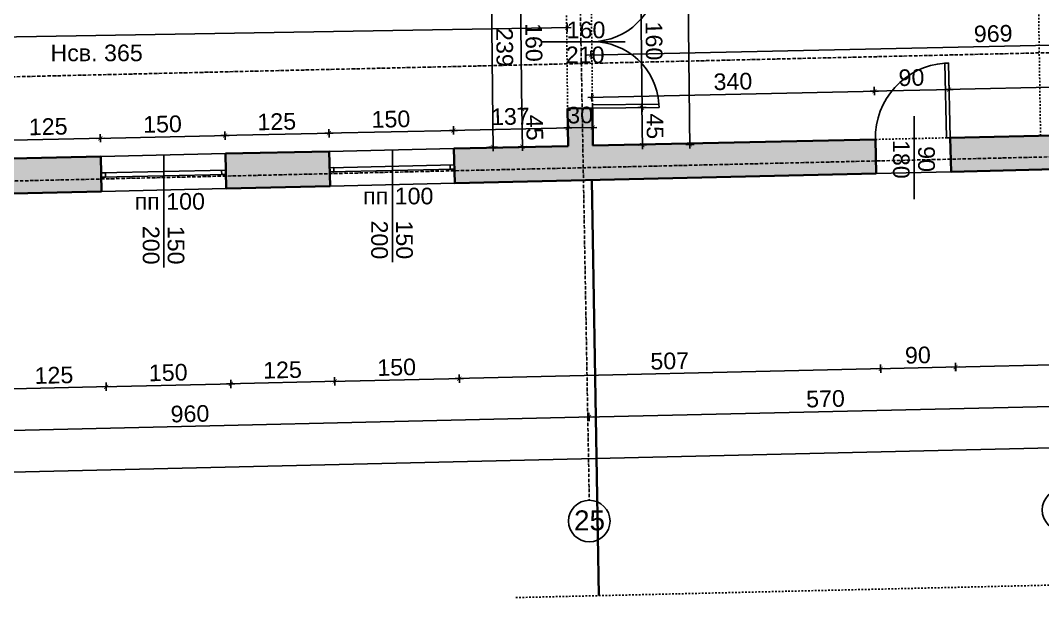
# Model space of a CAD drawing. Header units: inches. Extents: x -72385 to 39588, y -6525 to 66685.
# Drawn here: x -39406 to -38176, y 12389 to 13084 of the extents above; entities that cross this region are included whole.
import ezdxf

# ---------------------------------------------------------------- set-up
doc = ezdxf.new("R2010")
doc.units = ezdxf.units.IN
doc.header["$MEASUREMENT"] = 0
doc.linetypes.add('DashDot', pattern=[0.6, 0.4, -0.1, 0, -0.1])
doc.linetypes.add('Hidden', pattern=[0.4, 0.2, -0.2])
for name, color, linetype, lineweight in [('Врати', 251, 'Continuous', 25), ('Изгледни линии', 253, 'Continuous', 25), ('Линия на разрез', 252, 'DashDot', 25), ('Надписи Hсв', 252, 'Continuous', 25), ('Надписи врати', 252, 'Continuous', 25), ('Надписи коти външни', 252, 'Continuous', 25), ('Надписи коти вътрешни', 252, 'Continuous', 25), ('Надписи Оси', 252, 'Continuous', 25), ('Надписи прозорци', 252, 'Continuous', 25), ('Оси', 252, 'DashDot', 25), ('Прозорци', 251, 'Continuous', 25), ('Пунктир', 253, 'Hidden', 25), ('Разрезни линии', 7, 'Continuous', 35), ('Щрих стени', 254, 'Continuous', 25)]:
    doc.layers.add(name, color=color, linetype=linetype, lineweight=lineweight)
doc.styles.add('Arial Regular', font='arial.ttf')
doc.styles.get("Standard").update_dxf_attribs({"font": 'arial.ttf'})
doc.dimstyles.new('Annotative', dxfattribs={"dimscale": 0, "dimtxt": 20, "dimasz": 5, "dimexe": 5, "dimexo": 5, "dimgap": 5, "dimtad": 1, "dimdec": 0, "dimzin": 0, "dimdsep": 46, "dimtxsty": 'Standard', "dimblk": 'ARCHTICK', "dimcen": 5, "dimdle": 5, "dimadec": 0, "dimazin": 0, "dimtfac": 1, "dimtdec": 0, "dimtofl": 0, "dimtmove": 0, "dimatfit": 3, "dimldrblk": 'ARCHTICK', "dimfxl": 5, "dimfxlon": 1, "dimtolj": 1, "dimtzin": 0, "dimarcsym": 1})

# ---------------------------------------------------------------- blocks, each defined once
blk = doc.blocks.new('_ArchTick')
at = {"color": 0, "linetype": 'ByBlock', "const_width": 0.15}
blk.add_lwpolyline([(-0.5, -0.5), (0.5, 0.5)], dxfattribs=at)
blk = doc.blocks.new('*D3443')
at = {"layer": 'Defpoints', "color": 0, "ltscale": 50, "transparency": 16777216}
for p in [(-38719.3, 13138), (-38659.7, 13138.7), (-38717.4, 12978)]:
    blk.add_point(p, dxfattribs=at)
at = {"layer": 'Надписи коти вътрешни', "color": 0, "lineweight": -2, "ltscale": 50, "transparency": 16777216}
for p, q in [((-38664.7, 13138.7), (-38654.7, 13138.8)), ((-38657.8, 12973.7), (-38659.7, 13143.7)), ((-38662.8, 12978.7), (-38652.8, 12978.8))]:
    blk.add_line(p, q, dxfattribs=at)
at = {"layer": 'Надписи коти вътрешни', "color": 0, "lineweight": -2, "ltscale": 50, "transparency": 16777216, "xscale": 5, "yscale": 5, "zscale": 5}
for p, rotation in [((-38659.7, 13138.7), 90.66157633345075), ((-38657.8, 12978.7), 270.6615763334508)]:
    blk.add_blockref('_ArchTick', p, dxfattribs=dict(at, rotation=rotation))
at = {"layer": 'Надписи коти вътрешни', "color": 0, "ltscale": 50, "transparency": 16777216, "insert": (-38643.5, 13058.9), "char_height": 20, "attachment_point": 5, "rotation": 270.6616}
blk.add_mtext('\\A1;160', dxfattribs=at)
blk = doc.blocks.new('*D3444')
at = {"layer": 'Defpoints', "color": 0, "ltscale": 50, "transparency": 16777216}
for p in [(-38717.4, 12978), (-38657.8, 12978.7), (-38716.9, 12933.1)]:
    blk.add_point(p, dxfattribs=at)
at = {"layer": 'Надписи коти вътрешни', "color": 0, "lineweight": -2, "ltscale": 50, "transparency": 16777216}
for p, q in [((-38662.8, 12978.7), (-38652.8, 12978.8)), ((-38657.2, 12928.7), (-38657.9, 12983.7)), ((-38662.3, 12933.7), (-38652.3, 12933.8))]:
    blk.add_line(p, q, dxfattribs=at)
at = {"layer": 'Надписи коти вътрешни', "color": 0, "lineweight": -2, "ltscale": 50, "transparency": 16777216, "xscale": 5, "yscale": 5, "zscale": 5}
for p, rotation in [((-38657.8, 12978.7), 90.66157633345453), ((-38657.3, 12933.7), 270.6615763334545)]:
    blk.add_blockref('_ArchTick', p, dxfattribs=dict(at, rotation=rotation))
at = {"layer": 'Надписи коти вътрешни', "color": 0, "ltscale": 50, "transparency": 16777216, "insert": (-38642.4, 12956.4), "char_height": 20, "attachment_point": 5, "rotation": 270.6616}
blk.add_mtext('\\A1;45', dxfattribs=at)
blk = doc.blocks.new('*D3445')
at = {"layer": 'Defpoints', "color": 0, "ltscale": 50, "transparency": 16777216}
for p in [(-37750.7, 13063.1), (-37748.4, 12954.3), (-38716.9, 12933.1)]:
    blk.add_point(p, dxfattribs=at)
at = {"layer": 'Надписи коти вътрешни', "color": 0, "lineweight": -2, "ltscale": 50, "transparency": 16777216}
for p, q in [((-38724.3, 13041.8), (-37745.7, 13063.2)), ((-37750.6, 13058.1), (-37750.9, 13068.1)), ((-38719.2, 13036.9), (-38719.4, 13046.9))]:
    blk.add_line(p, q, dxfattribs=at)
at = {"layer": 'Надписи коти вътрешни', "color": 0, "lineweight": -2, "ltscale": 50, "transparency": 16777216, "xscale": 5, "yscale": 5, "zscale": 5}
for p, rotation in [((-37750.7, 13063.1), 1.254769284175501), ((-38719.3, 13041.9), 181.2547692841755)]:
    blk.add_blockref('_ArchTick', p, dxfattribs=dict(at, rotation=rotation))
at = {"layer": 'Надписи коти вътрешни', "color": 0, "ltscale": 50, "transparency": 16777216, "insert": (-38235.3, 13067.7), "char_height": 20, "attachment_point": 5, "rotation": 1.2548}
blk.add_mtext('\\A1;969', dxfattribs=at)
blk = doc.blocks.new('*D3460')
at = {"layer": 'Defpoints', "color": 0, "ltscale": 50, "transparency": 16777216}
for p in [(-38749.3, 13137.7), (-38802.4, 12977.1), (-38747.4, 12977.7)]:
    blk.add_point(p, dxfattribs=at)
at = {"layer": 'Надписи коти вътрешни', "color": 0, "lineweight": -2, "ltscale": 50, "transparency": 16777216}
for p, q in [((-38799.2, 13137.1), (-38809.2, 13137)), ((-38804.3, 13142.1), (-38802.3, 12972.1)), ((-38797.4, 12977.1), (-38807.4, 12977))]:
    blk.add_line(p, q, dxfattribs=at)
at = {"layer": 'Надписи коти вътрешни', "color": 0, "lineweight": -2, "ltscale": 50, "transparency": 16777216, "xscale": 5, "yscale": 5, "zscale": 5}
for p, rotation in [((-38804.2, 13137.1), 90.6615763334482), ((-38802.4, 12977.1), 270.6615763334482)]:
    blk.add_blockref('_ArchTick', p, dxfattribs=dict(at, rotation=rotation))
at = {"layer": 'Надписи коти вътрешни', "color": 0, "ltscale": 50, "transparency": 16777216, "insert": (-38788.1, 13057.2), "char_height": 20, "attachment_point": 5, "rotation": 270.6616}
blk.add_mtext('\\A1;160', dxfattribs=at)
blk = doc.blocks.new('*D3461')
at = {"layer": 'Defpoints', "color": 0, "ltscale": 50, "transparency": 16777216}
for p in [(-38802.4, 12977.1), (-38747.4, 12977.7), (-38746.9, 12932.4)]:
    blk.add_point(p, dxfattribs=at)
at = {"layer": 'Надписи коти вътрешни', "color": 0, "lineweight": -2, "ltscale": 50, "transparency": 16777216}
for p, q in [((-38797.4, 12977.1), (-38807.4, 12977)), ((-38801.8, 12926.8), (-38802.5, 12982.1)), ((-38796.9, 12931.8), (-38806.9, 12931.7))]:
    blk.add_line(p, q, dxfattribs=at)
at = {"layer": 'Надписи коти вътрешни', "color": 0, "lineweight": -2, "ltscale": 50, "transparency": 16777216, "xscale": 5, "yscale": 5, "zscale": 5}
for p, rotation in [((-38802.4, 12977.1), 90.66157633344648), ((-38801.9, 12931.8), 270.6615763334465)]:
    blk.add_blockref('_ArchTick', p, dxfattribs=dict(at, rotation=rotation))
at = {"layer": 'Надписи коти вътрешни', "color": 0, "ltscale": 50, "transparency": 16777216, "insert": (-38787, 12954.6), "char_height": 20, "attachment_point": 5, "rotation": 270.6616}
blk.add_mtext('\\A1;45', dxfattribs=at)
blk = doc.blocks.new('*D3462')
at = {"layer": 'Defpoints', "color": 0, "ltscale": 50, "transparency": 16777216}
for p in [(-38749.6, 13171.7), (-38837, 12931.4), (-38746.9, 12932.4)]:
    blk.add_point(p, dxfattribs=at)
at = {"layer": 'Надписи коти вътрешни', "color": 0, "lineweight": -2, "ltscale": 50, "transparency": 16777216}
for p, q in [((-38839.9, 13175.7), (-38837, 12926.4)), ((-38834.8, 13170.8), (-38844.8, 13170.6)), ((-38832, 12931.4), (-38842, 12931.3))]:
    blk.add_line(p, q, dxfattribs=at)
at = {"layer": 'Надписи коти вътрешни', "color": 0, "lineweight": -2, "ltscale": 50, "transparency": 16777216, "xscale": 5, "yscale": 5, "zscale": 5}
for p, rotation in [((-38839.8, 13170.7), 90.66157633345016), ((-38837, 12931.4), 270.6615763334502)]:
    blk.add_blockref('_ArchTick', p, dxfattribs=dict(at, rotation=rotation))
at = {"layer": 'Надписи коти вътрешни', "color": 0, "ltscale": 50, "transparency": 16777216, "insert": (-38823.2, 13051.2), "char_height": 20, "attachment_point": 5, "rotation": 270.6616}
blk.add_mtext('\\A1;239', dxfattribs=at)
blk = doc.blocks.new('*D3477')
at = {"layer": 'Defpoints', "color": 0, "ltscale": 50, "transparency": 16777216}
for p in [(-39309.6, 12941.9), (-39434.1, 12917.3), (-39309.1, 12920.1)]:
    blk.add_point(p, dxfattribs=at)
at = {"layer": 'Надписи коти вътрешни', "color": 0, "lineweight": -2, "ltscale": 50, "transparency": 16777216}
for p, q in [((-39439.5, 12939.1), (-39304.6, 12942.1)), ((-39434.4, 12934.2), (-39434.6, 12944.2)), ((-39309.5, 12937), (-39309.7, 12946.9))]:
    blk.add_line(p, q, dxfattribs=at)
at = {"layer": 'Надписи коти вътрешни', "color": 0, "lineweight": -2, "ltscale": 50, "transparency": 16777216, "xscale": 5, "yscale": 5, "zscale": 5}
for p, rotation in [((-39434.5, 12939.2), 181.2547692841726), ((-39309.6, 12941.9), 1.254769284172587)]:
    blk.add_blockref('_ArchTick', p, dxfattribs=dict(at, rotation=rotation))
at = {"layer": 'Надписи коти вътрешни', "color": 0, "ltscale": 50, "transparency": 16777216, "insert": (-39372.4, 12955.8), "char_height": 20, "attachment_point": 5, "rotation": 1.2548}
blk.add_mtext('\\A1;125', dxfattribs=at)
blk = doc.blocks.new('*D3478')
at = {"layer": 'Defpoints', "color": 0, "ltscale": 50, "transparency": 16777216}
for p in [(-39159.6, 12945.2), (-39309.1, 12920.1), (-39159.1, 12923.4)]:
    blk.add_point(p, dxfattribs=at)
at = {"layer": 'Надписи коти вътрешни', "color": 0, "lineweight": -2, "ltscale": 50, "transparency": 16777216}
for p, q in [((-39314.6, 12941.8), (-39154.6, 12945.3)), ((-39309.5, 12937), (-39309.7, 12946.9)), ((-39159.5, 12940.2), (-39159.7, 12950.2))]:
    blk.add_line(p, q, dxfattribs=at)
at = {"layer": 'Надписи коти вътрешни', "color": 0, "lineweight": -2, "ltscale": 50, "transparency": 16777216, "xscale": 5, "yscale": 5, "zscale": 5}
for p, rotation in [((-39309.6, 12941.9), 181.2547692841766), ((-39159.6, 12945.2), 1.25476928417657)]:
    blk.add_blockref('_ArchTick', p, dxfattribs=dict(at, rotation=rotation))
at = {"layer": 'Надписи коти вътрешни', "color": 0, "ltscale": 50, "transparency": 16777216, "insert": (-39234.9, 12958.8), "char_height": 20, "attachment_point": 5, "rotation": 1.2548}
blk.add_mtext('\\A1;150', dxfattribs=at)
blk = doc.blocks.new('*D3455')
at = {"layer": 'Defpoints', "color": 0, "ltscale": 50, "transparency": 16777216}
for p in [(-39034.6, 12948), (-39159.1, 12923.4), (-39034.2, 12926.1)]:
    blk.add_point(p, dxfattribs=at)
at = {"layer": 'Надписи коти вътрешни', "color": 0, "lineweight": -2, "ltscale": 50, "transparency": 16777216}
for p, q in [((-39034.5, 12943), (-39034.7, 12953)), ((-39164.6, 12945.1), (-39029.6, 12948.1)), ((-39159.5, 12940.2), (-39159.7, 12950.2))]:
    blk.add_line(p, q, dxfattribs=at)
at = {"layer": 'Надписи коти вътрешни', "color": 0, "lineweight": -2, "ltscale": 50, "transparency": 16777216, "xscale": 5, "yscale": 5, "zscale": 5}
for p, rotation in [((-39159.6, 12945.2), 181.2547692841759), ((-39034.6, 12948), 1.254769284175921)]:
    blk.add_blockref('_ArchTick', p, dxfattribs=dict(at, rotation=rotation))
at = {"layer": 'Надписи коти вътрешни', "color": 0, "ltscale": 50, "transparency": 16777216, "insert": (-39097.4, 12961.8), "char_height": 20, "attachment_point": 5, "rotation": 1.2548}
blk.add_mtext('\\A1;125', dxfattribs=at)
blk = doc.blocks.new('*D3456')
at = {"layer": 'Defpoints', "color": 0, "ltscale": 50, "transparency": 16777216}
for p in [(-38884.7, 12951.3), (-38884.2, 12929.4), (-39034.2, 12926.1)]:
    blk.add_point(p, dxfattribs=at)
at = {"layer": 'Надписи коти вътрешни', "color": 0, "lineweight": -2, "ltscale": 50, "transparency": 16777216}
for p, q in [((-39039.6, 12947.9), (-38879.7, 12951.4)), ((-39034.5, 12943), (-39034.7, 12953)), ((-38884.6, 12946.3), (-38884.8, 12956.3))]:
    blk.add_line(p, q, dxfattribs=at)
at = {"layer": 'Надписи коти вътрешни', "color": 0, "lineweight": -2, "ltscale": 50, "transparency": 16777216, "xscale": 5, "yscale": 5, "zscale": 5}
for p, rotation in [((-38884.7, 12951.3), 1.254769282156981), ((-39034.6, 12948), 181.254769282157)]:
    blk.add_blockref('_ArchTick', p, dxfattribs=dict(at, rotation=rotation))
at = {"layer": 'Надписи коти вътрешни', "color": 0, "ltscale": 50, "transparency": 16777216, "insert": (-38960, 12964.8), "char_height": 20, "attachment_point": 5, "rotation": 1.2548}
blk.add_mtext('\\A1;150', dxfattribs=at)
blk = doc.blocks.new('*D3457')
at = {"layer": 'Defpoints', "color": 0, "ltscale": 50, "transparency": 16777216}
for p in [(-38747.4, 12954.3), (-38884.2, 12929.4), (-38746.9, 12932.4)]:
    blk.add_point(p, dxfattribs=at)
at = {"layer": 'Надписи коти вътрешни', "color": 0, "lineweight": -2, "ltscale": 50, "transparency": 16777216}
for p, q in [((-38889.7, 12951.1), (-38742.4, 12954.4)), ((-38884.6, 12946.3), (-38884.8, 12956.3)), ((-38747.3, 12949.3), (-38747.5, 12959.3))]:
    blk.add_line(p, q, dxfattribs=at)
at = {"layer": 'Надписи коти вътрешни', "color": 0, "lineweight": -2, "ltscale": 50, "transparency": 16777216, "xscale": 5, "yscale": 5, "zscale": 5}
for p, rotation in [((-38884.7, 12951.3), 181.2547692841747), ((-38747.4, 12954.3), 1.254769284174712)]:
    blk.add_blockref('_ArchTick', p, dxfattribs=dict(at, rotation=rotation))
at = {"layer": 'Надписи коти вътрешни', "color": 0, "ltscale": 50, "transparency": 16777216, "insert": (-38816.3, 12968), "char_height": 20, "attachment_point": 5, "rotation": 1.2548}
blk.add_mtext('\\A1;137', dxfattribs=at)
blk = doc.blocks.new('*D3458')
at = {"layer": 'Defpoints', "color": 0, "ltscale": 50, "transparency": 16777216}
for p in [(-38749.6, 13171.7), (-41053.5, 13133.6), (-38748, 13074.9)]:
    blk.add_point(p, dxfattribs=at)
at = {"layer": 'Надписи коти вътрешни', "color": 0, "lineweight": -2, "ltscale": 50, "transparency": 16777216}
for p, q in [((-41056.9, 13036.7), (-38743, 13075)), ((-38748.1, 13079.9), (-38748, 13069.9)), ((-41052, 13041.8), (-41051.8, 13031.8))]:
    blk.add_line(p, q, dxfattribs=at)
at = {"layer": 'Надписи коти вътрешни', "color": 0, "lineweight": -2, "ltscale": 50, "transparency": 16777216, "xscale": 5, "yscale": 5, "zscale": 5}
for p, rotation in [((-38748, 13074.9), 0.9485552265700729), ((-41051.9, 13036.8), 180.9485552265701)]:
    blk.add_blockref('_ArchTick', p, dxfattribs=dict(at, rotation=rotation))
at = {"layer": 'Надписи коти вътрешни', "color": 0, "ltscale": 50, "transparency": 16777216, "insert": (-39900.2, 13071.1), "char_height": 20, "attachment_point": 5, "rotation": 0.9486}
blk.add_mtext('\\A1;2304', dxfattribs=at)
blk = doc.blocks.new('*D3512')
at = {"layer": 'Defpoints', "color": 0, "ltscale": 50, "transparency": 16777216}
for p in [(-38722.3, 13397.7), (-38716.9, 12933.1), (-38600.2, 12934.4)]:
    blk.add_point(p, dxfattribs=at)
at = {"layer": 'Надписи коти вътрешни', "color": 0, "lineweight": -2, "ltscale": 50, "transparency": 16777216}
for p, q in [((-38610.6, 13399), (-38600.6, 13399.1)), ((-38605.6, 13404.1), (-38600.2, 12929.4)), ((-38605.2, 12934.3), (-38595.2, 12934.5))]:
    blk.add_line(p, q, dxfattribs=at)
at = {"layer": 'Надписи коти вътрешни', "color": 0, "lineweight": -2, "ltscale": 50, "transparency": 16777216, "xscale": 5, "yscale": 5, "zscale": 5}
for p, rotation in [((-38605.6, 13399.1), 90.66157633344557), ((-38600.2, 12934.4), 270.6615763334456)]:
    blk.add_blockref('_ArchTick', p, dxfattribs=dict(at, rotation=rotation))
at = {"layer": 'Надписи коти вътрешни', "color": 0, "ltscale": 50, "transparency": 16777216, "insert": (-38587.7, 13166.9), "char_height": 20, "attachment_point": 5, "rotation": 270.6616}
blk.add_mtext('\\A1;465', dxfattribs=at)
blk = doc.blocks.new('*D3526')
at = {"layer": 'Defpoints', "color": 0, "ltscale": 50, "transparency": 16777216}
for p in [(-38378.2, 12998.6), (-38377, 12940.5), (-38716.9, 12933.1)]:
    blk.add_point(p, dxfattribs=at)
at = {"layer": 'Надписи коти вътрешни', "color": 0, "lineweight": -2, "ltscale": 50, "transparency": 16777216}
for p, q in [((-38378.1, 12993.6), (-38378.4, 13003.6)), ((-38723.2, 12991), (-38373.2, 12998.7)), ((-38718.1, 12986.2), (-38718.3, 12996.2))]:
    blk.add_line(p, q, dxfattribs=at)
at = {"layer": 'Надписи коти вътрешни', "color": 0, "lineweight": -2, "ltscale": 50, "transparency": 16777216, "xscale": 5, "yscale": 5, "zscale": 5}
for p, rotation in [((-38378.2, 12998.6), 1.254769284175653), ((-38718.2, 12991.2), 181.2547692841757)]:
    blk.add_blockref('_ArchTick', p, dxfattribs=dict(at, rotation=rotation))
at = {"layer": 'Надписи коти вътрешни', "color": 0, "ltscale": 50, "transparency": 16777216, "insert": (-38548.5, 13010.1), "char_height": 20, "attachment_point": 5, "rotation": 1.2548}
blk.add_mtext('\\A1;340', dxfattribs=at)
blk = doc.blocks.new('*D3527')
at = {"layer": 'Defpoints', "color": 0, "ltscale": 50, "transparency": 16777216}
for p in [(-38288.3, 13000.6), (-38377, 12940.5), (-38287, 12942.5)]:
    blk.add_point(p, dxfattribs=at)
at = {"layer": 'Надписи коти вътрешни', "color": 0, "lineweight": -2, "ltscale": 50, "transparency": 16777216}
for p, q in [((-38383.2, 12998.5), (-38283.3, 13000.7)), ((-38378.1, 12993.6), (-38378.4, 13003.6)), ((-38288.2, 12995.6), (-38288.4, 13005.6))]:
    blk.add_line(p, q, dxfattribs=at)
at = {"layer": 'Надписи коти вътрешни', "color": 0, "lineweight": -2, "ltscale": 50, "transparency": 16777216, "xscale": 5, "yscale": 5, "zscale": 5}
for p, rotation in [((-38378.2, 12998.6), 181.2547692841028), ((-38288.3, 13000.6), 1.254769284102844)]:
    blk.add_blockref('_ArchTick', p, dxfattribs=dict(at, rotation=rotation))
at = {"layer": 'Надписи коти вътрешни', "color": 0, "ltscale": 50, "transparency": 16777216, "insert": (-38333.6, 13014.8), "char_height": 20, "attachment_point": 5, "rotation": 1.2548}
blk.add_mtext('\\A1;90', dxfattribs=at)
blk = doc.blocks.new('*D3528')
at = {"layer": 'Defpoints', "color": 0, "ltscale": 50, "transparency": 16777216}
for p in [(-37749.6, 13012.4), (-37748.4, 12954.3), (-38287, 12942.5)]:
    blk.add_point(p, dxfattribs=at)
at = {"layer": 'Надписи коти вътрешни', "color": 0, "lineweight": -2, "ltscale": 50, "transparency": 16777216}
for p, q in [((-37749.5, 13007.4), (-37749.7, 13017.4)), ((-38293.3, 13000.5), (-37744.6, 13012.5)), ((-38288.2, 12995.6), (-38288.4, 13005.6))]:
    blk.add_line(p, q, dxfattribs=at)
at = {"layer": 'Надписи коти вътрешни', "color": 0, "lineweight": -2, "ltscale": 50, "transparency": 16777216, "xscale": 5, "yscale": 5, "zscale": 5}
for p, rotation in [((-37749.6, 13012.4), 1.254769284175552), ((-38288.3, 13000.6), 181.2547692841756)]:
    blk.add_blockref('_ArchTick', p, dxfattribs=dict(at, rotation=rotation))
at = {"layer": 'Надписи коти вътрешни', "color": 0, "ltscale": 50, "transparency": 16777216, "insert": (-38019.3, 13021.7), "char_height": 20, "attachment_point": 5, "rotation": 1.2548}
blk.add_mtext('\\A1;539', dxfattribs=at)
blk = doc.blocks.new('*D6636')
at = {"layer": 'Defpoints', "color": 0, "ltscale": 10, "transparency": 16777216}
for p in [(-39308.1, 12877.9), (-39433.1, 12875), (-39302.6, 12642.9)]:
    blk.add_point(p, dxfattribs=at)
at = {"layer": 'Надписи коти външни', "color": 0, "lineweight": -2, "ltscale": 10, "transparency": 16777216}
for p, q in [((-39427.7, 12645), (-39427.5, 12635)), ((-39302.7, 12647.9), (-39302.5, 12637.9)), ((-39432.6, 12639.9), (-39297.6, 12643.1))]:
    blk.add_line(p, q, dxfattribs=at)
at = {"layer": 'Надписи коти външни', "color": 0, "lineweight": -2, "ltscale": 10, "transparency": 16777216, "xscale": 5, "yscale": 5, "zscale": 5}
for p, rotation in [((-39302.6, 12642.9), 1.333726403832032), ((-39427.6, 12640), 181.333726403832)]:
    blk.add_blockref('_ArchTick', p, dxfattribs=dict(at, rotation=rotation))
at = {"layer": 'Надписи коти външни', "color": 0, "ltscale": 10, "transparency": 16777216, "insert": (-39365.5, 12656.7), "char_height": 20, "attachment_point": 5, "rotation": 1.3337}
blk.add_mtext('\\A1;125', dxfattribs=at)
blk = doc.blocks.new('*D6637')
at = {"layer": 'Defpoints', "color": 0, "ltscale": 10, "transparency": 16777216}
for p in [(-39308.1, 12877.9), (-39158.1, 12881.4), (-39152.7, 12646.4)]:
    blk.add_point(p, dxfattribs=at)
at = {"layer": 'Надписи коти външни', "color": 0, "lineweight": -2, "ltscale": 10, "transparency": 16777216}
for p, q in [((-39307.6, 12642.8), (-39147.7, 12646.6)), ((-39302.7, 12647.9), (-39302.5, 12637.9)), ((-39152.8, 12651.4), (-39152.6, 12641.4))]:
    blk.add_line(p, q, dxfattribs=at)
at = {"layer": 'Надписи коти външни', "color": 0, "lineweight": -2, "ltscale": 10, "transparency": 16777216, "xscale": 5, "yscale": 5, "zscale": 5}
for p, rotation in [((-39302.6, 12642.9), 181.3337264038303), ((-39152.7, 12646.4), 1.333726403830314)]:
    blk.add_blockref('_ArchTick', p, dxfattribs=dict(at, rotation=rotation))
at = {"layer": 'Надписи коти външни', "color": 0, "ltscale": 10, "transparency": 16777216, "insert": (-39228, 12659.9), "char_height": 20, "attachment_point": 5, "rotation": 1.3337}
blk.add_mtext('\\A1;150', dxfattribs=at)
blk = doc.blocks.new('*D6638')
at = {"layer": 'Defpoints', "color": 0, "ltscale": 10, "transparency": 16777216}
for p in [(-39158.1, 12881.4), (-39033.2, 12884.3), (-39027.7, 12649.3)]:
    blk.add_point(p, dxfattribs=at)
at = {"layer": 'Надписи коти външни', "color": 0, "lineweight": -2, "ltscale": 10, "transparency": 16777216}
for p, q in [((-39157.7, 12646.3), (-39022.7, 12649.5)), ((-39152.8, 12651.4), (-39152.6, 12641.4)), ((-39027.8, 12654.3), (-39027.6, 12644.3))]:
    blk.add_line(p, q, dxfattribs=at)
at = {"layer": 'Надписи коти външни', "color": 0, "lineweight": -2, "ltscale": 10, "transparency": 16777216, "xscale": 5, "yscale": 5, "zscale": 5}
for p, rotation in [((-39152.7, 12646.4), 181.333726403832), ((-39027.7, 12649.3), 1.333726403832032)]:
    blk.add_blockref('_ArchTick', p, dxfattribs=dict(at, rotation=rotation))
at = {"layer": 'Надписи коти външни', "color": 0, "ltscale": 10, "transparency": 16777216, "insert": (-39090.5, 12663.1), "char_height": 20, "attachment_point": 5, "rotation": 1.3337}
blk.add_mtext('\\A1;125', dxfattribs=at)
blk = doc.blocks.new('*D6639')
at = {"layer": 'Defpoints', "color": 0, "ltscale": 10, "transparency": 16777216}
for p in [(-39033.2, 12884.3), (-38883.2, 12887.8), (-38877.7, 12652.8)]:
    blk.add_point(p, dxfattribs=at)
at = {"layer": 'Надписи коти външни', "color": 0, "lineweight": -2, "ltscale": 10, "transparency": 16777216}
for p, q in [((-38877.9, 12657.8), (-38877.6, 12647.8)), ((-39032.7, 12649.2), (-38872.7, 12653)), ((-39027.8, 12654.3), (-39027.6, 12644.3))]:
    blk.add_line(p, q, dxfattribs=at)
at = {"layer": 'Надписи коти външни', "color": 0, "lineweight": -2, "ltscale": 10, "transparency": 16777216, "xscale": 5, "yscale": 5, "zscale": 5}
for p, rotation in [((-39027.7, 12649.3), 181.3337264038303), ((-38877.7, 12652.8), 1.333726403830314)]:
    blk.add_blockref('_ArchTick', p, dxfattribs=dict(at, rotation=rotation))
at = {"layer": 'Надписи коти външни', "color": 0, "ltscale": 10, "transparency": 16777216, "insert": (-38953.1, 12666.3), "char_height": 20, "attachment_point": 5, "rotation": 1.3337}
blk.add_mtext('\\A1;150', dxfattribs=at)
blk = doc.blocks.new('*D6641')
at = {"layer": 'Defpoints', "color": 0, "ltscale": 10, "transparency": 16777216}
for p in [(-37702.8, 12915.3), (-41682.5, 12822.6), (-37695, 12580.4)]:
    blk.add_point(p, dxfattribs=at)
at = {"layer": 'Надписи коти външни', "color": 0, "lineweight": -2, "ltscale": 10, "transparency": 16777216}
for p, q in [((-37695.1, 12585.4), (-37694.8, 12575.4)), ((-41679.7, 12487.6), (-37690, 12580.5)), ((-41674.9, 12492.7), (-41674.6, 12482.7))]:
    blk.add_line(p, q, dxfattribs=at)
at = {"layer": 'Надписи коти външни', "color": 0, "lineweight": -2, "ltscale": 10, "transparency": 16777216, "xscale": 5, "yscale": 5, "zscale": 5}
for p, rotation in [((-37695, 12580.4), 1.33402239480371), ((-41674.7, 12487.7), 181.3340223948037)]:
    blk.add_blockref('_ArchTick', p, dxfattribs=dict(at, rotation=rotation))
at = {"layer": 'Надписи коти външни', "color": 0, "ltscale": 10, "transparency": 16777216, "insert": (-39685.2, 12549.2), "char_height": 20, "attachment_point": 5, "rotation": 1.334}
blk.add_mtext('\\A1;3980', dxfattribs=at)
blk = doc.blocks.new('*D6649')
at = {"layer": 'Defpoints', "color": 0, "ltscale": 10, "transparency": 16777216}
for p in [(-38728.6, 12906.4), (-39688.3, 12883.9), (-38721.6, 12606.5)]:
    blk.add_point(p, dxfattribs=at)
at = {"layer": 'Надписи коти външни', "color": 0, "lineweight": -2, "ltscale": 10, "transparency": 16777216}
for p, q in [((-38721.7, 12611.5), (-38721.4, 12601.5)), ((-39686.3, 12583.9), (-38716.6, 12606.6)), ((-39681.4, 12589), (-39681.2, 12579))]:
    blk.add_line(p, q, dxfattribs=at)
at = {"layer": 'Надписи коти външни', "color": 0, "lineweight": -2, "ltscale": 10, "transparency": 16777216, "xscale": 5, "yscale": 5, "zscale": 5}
for p, rotation in [((-38721.6, 12606.5), 1.340673327828443), ((-39681.3, 12584), 181.3406733278284)]:
    blk.add_blockref('_ArchTick', p, dxfattribs=dict(at, rotation=rotation))
at = {"layer": 'Надписи коти външни', "color": 0, "ltscale": 10, "transparency": 16777216, "insert": (-39201.8, 12610.4), "char_height": 20, "attachment_point": 5, "rotation": 1.3407}
blk.add_mtext('\\A1;960', dxfattribs=at)
blk = doc.blocks.new('*D6650')
at = {"layer": 'Defpoints', "color": 0, "ltscale": 10, "transparency": 16777216}
for p in [(-38158.7, 12919.5), (-38728.6, 12906.4), (-38151.8, 12619.7)]:
    blk.add_point(p, dxfattribs=at)
at = {"layer": 'Надписи коти външни', "color": 0, "lineweight": -2, "ltscale": 10, "transparency": 16777216}
for p, q in [((-38726.6, 12606.5), (-38146.8, 12619.8)), ((-38151.9, 12624.7), (-38151.7, 12614.7)), ((-38721.8, 12611.6), (-38721.5, 12601.6))]:
    blk.add_line(p, q, dxfattribs=at)
at = {"layer": 'Надписи коти външни', "color": 0, "lineweight": -2, "ltscale": 10, "transparency": 16777216, "xscale": 5, "yscale": 5, "zscale": 5}
for p, rotation in [((-38151.8, 12619.7), 1.322026302149721), ((-38721.7, 12606.6), 181.3220263021497)]:
    blk.add_blockref('_ArchTick', p, dxfattribs=dict(at, rotation=rotation))
at = {"layer": 'Надписи коти външни', "color": 0, "ltscale": 10, "transparency": 16777216, "insert": (-38437.1, 12628.4), "char_height": 20, "attachment_point": 5, "rotation": 1.322}
blk.add_mtext('\\A1;570', dxfattribs=at)
blk = doc.blocks.new('*D6672')
at = {"layer": 'Defpoints', "color": 0, "ltscale": 10, "transparency": 16777216}
for p in [(-38376, 12899.6), (-38286, 12901.7), (-38370.5, 12664.6)]:
    blk.add_point(p, dxfattribs=at)
at = {"layer": 'Надписи коти външни', "color": 0, "lineweight": -2, "ltscale": 10, "transparency": 16777216}
for p, q in [((-38370.7, 12669.6), (-38370.4, 12659.6)), ((-38280.7, 12671.7), (-38280.5, 12661.7)), ((-38275.6, 12666.9), (-38375.5, 12664.5))]:
    blk.add_line(p, q, dxfattribs=at)
at = {"layer": 'Надписи коти външни', "color": 0, "lineweight": -2, "ltscale": 10, "transparency": 16777216, "xscale": 5, "yscale": 5, "zscale": 5}
for p, rotation in [((-38280.6, 12666.7), 1.33372640381368), ((-38370.5, 12664.6), 181.3337264038136)]:
    blk.add_blockref('_ArchTick', p, dxfattribs=dict(at, rotation=rotation))
at = {"layer": 'Надписи коти външни', "color": 0, "ltscale": 10, "transparency": 16777216, "insert": (-38325.9, 12680.9), "char_height": 20, "attachment_point": 5, "rotation": 1.3337}
blk.add_mtext('\\A1;90', dxfattribs=at)
blk = doc.blocks.new('*D6673')
at = {"layer": 'Defpoints', "color": 0, "ltscale": 10, "transparency": 16777216}
for p in [(-38376, 12899.6), (-38883.2, 12887.8), (-38370.5, 12664.6)]:
    blk.add_point(p, dxfattribs=at)
at = {"layer": 'Надписи коти външни', "color": 0, "lineweight": -2, "ltscale": 10, "transparency": 16777216}
for p, q in [((-38370.7, 12669.6), (-38370.4, 12659.6)), ((-38882.7, 12652.7), (-38365.5, 12664.8)), ((-38877.9, 12657.8), (-38877.6, 12647.8))]:
    blk.add_line(p, q, dxfattribs=at)
at = {"layer": 'Надписи коти външни', "color": 0, "lineweight": -2, "ltscale": 10, "transparency": 16777216, "xscale": 5, "yscale": 5, "zscale": 5}
for p, rotation in [((-38370.5, 12664.6), 1.333726403832376), ((-38877.7, 12652.8), 181.3337264038324)]:
    blk.add_blockref('_ArchTick', p, dxfattribs=dict(at, rotation=rotation))
at = {"layer": 'Надписи коти външни', "color": 0, "ltscale": 10, "transparency": 16777216, "insert": (-38624.5, 12673.9), "char_height": 20, "attachment_point": 5, "rotation": 1.3337}
blk.add_mtext('\\A1;507', dxfattribs=at)
blk = doc.blocks.new('*D6674')
at = {"layer": 'Defpoints', "color": 0, "ltscale": 10, "transparency": 16777216}
for p in [(-37702.8, 12915.3), (-38286, 12901.7), (-37697.3, 12680.3)]:
    blk.add_point(p, dxfattribs=at)
at = {"layer": 'Надписи коти външни', "color": 0, "lineweight": -2, "ltscale": 10, "transparency": 16777216}
for p, q in [((-37697.4, 12685.3), (-37697.2, 12675.3)), ((-38285.6, 12666.6), (-37692.3, 12680.5)), ((-38280.7, 12671.7), (-38280.4, 12661.7))]:
    blk.add_line(p, q, dxfattribs=at)
at = {"layer": 'Надписи коти външни', "color": 0, "lineweight": -2, "ltscale": 10, "transparency": 16777216, "xscale": 5, "yscale": 5, "zscale": 5}
for p, rotation in [((-37697.3, 12680.3), 1.335745949592881), ((-38280.6, 12666.7), 181.3357459495929)]:
    blk.add_blockref('_ArchTick', p, dxfattribs=dict(at, rotation=rotation))
at = {"layer": 'Надписи коти външни', "color": 0, "ltscale": 10, "transparency": 16777216, "insert": (-37989.3, 12688.8), "char_height": 20, "attachment_point": 5, "rotation": 1.3357}
blk.add_mtext('\\A1;583', dxfattribs=at)
blk = doc.blocks.new('*D7555')
at = {"layer": 'Defpoints', "color": 0, "ltscale": 10, "transparency": 16777216}
for p in [(-38747.2, 12963.7), (-38717.2, 12964), (-38717.1, 12954.7)]:
    blk.add_point(p, dxfattribs=at)
at = {"layer": 'Надписи коти вътрешни', "color": 0, "lineweight": -2, "ltscale": 10, "transparency": 16777216}
for p, q in [((-38752.1, 12954.3), (-38712.1, 12954.7)), ((-38747.2, 12958.7), (-38747.1, 12949.3)), ((-38717.2, 12959), (-38717.1, 12949.7))]:
    blk.add_line(p, q, dxfattribs=at)
at = {"layer": 'Надписи коти вътрешни', "color": 0, "lineweight": -2, "ltscale": 10, "transparency": 16777216, "xscale": 5, "yscale": 5, "zscale": 5}
for p, rotation in [((-38747.1, 12954.3), 180.6615763334535), ((-38717.1, 12954.7), 0.6615763334534441)]:
    blk.add_blockref('_ArchTick', p, dxfattribs=dict(at, rotation=rotation))
at = {"layer": 'Надписи коти вътрешни', "color": 0, "ltscale": 10, "transparency": 16777216, "insert": (-38732.3, 12969.7), "char_height": 20, "attachment_point": 5, "rotation": 0.6616}
blk.add_mtext('\\A1;30', dxfattribs=at)

msp = doc.modelspace()

# ---------------------------------------------------------------- hatches: boundary and pattern name
at = {"layer": 'Щрих стени', "ltscale": 10}
h = msp.add_hatch(color=256, dxfattribs=at)
h.dxf.hatch_style = 1
h.paths.add_polyline_path([(-40165.5, 13860.6), (-40260.5, 13858.9), (-40259.9, 13828.9), (-40164.9, 13830.6)])
h.paths.add_polyline_path([(-39920.5, 13865.2), (-40015.5, 13863.4), (-40014.9, 13833.4), (-39920, 13835.2)])
h.paths.add_polyline_path([(-39675.6, 13869.7), (-39770.5, 13867.9), (-39770, 13837.9), (-39726.9, 13838.7), (-39724.8, 13613.8), (-39682.3, 13614.2), (-39684.3, 13824.5), (-39674.7, 13824.7)])
h.paths.add_polyline_path([(-39430.6, 13874.2), (-39525.6, 13872.5), (-39524.8, 13827.5), (-39429.8, 13829.3)])
h.paths.add_polyline_path([(-39185.6, 13878.8), (-39280.6, 13877), (-39279.8, 13832), (-39184.8, 13833.8)])
h.paths.add_polyline_path([(-38940.7, 13883.3), (-39035.7, 13881.6), (-39034.8, 13836.6), (-38939.9, 13838.3)])
h.paths.add_polyline_path([(-38695.7, 13887.9), (-38790.7, 13886.1), (-38789.9, 13841.1), (-38754.9, 13841.8), (-38750.1, 13426.8), (-38765.1, 13426.5), (-38762.9, 13236.5), (-38802.9, 13235.8), (-38802.7, 13215.8), (-38860.5, 13214.7), (-38859.6, 13169.7), (-38749.6, 13171.7), (-38749.3, 13137.7), (-38719.3, 13138), (-38722.3, 13397.7), (-38627, 13399.7), (-38627.6, 13429.7), (-38722.6, 13427.7), (-38727.4, 13842.3), (-38694.9, 13842.9)])
h.paths.add_polyline_path([(-38450.8, 13892.4), (-38545.8, 13890.7), (-38544.9, 13845.7), (-38449.9, 13847.4)])
h.paths.add_polyline_path([(-37718.1, 13906), (-38300.8, 13895.2), (-38300, 13850.2), (-38192.3, 13852.2), (-38186.8, 13498.8), (-38216.8, 13498.2), (-38215.9, 13438.2), (-38527.6, 13431.7), (-38527, 13401.7), (-38185.4, 13408.8), (-38184.4, 13343.8), (-38154.4, 13344.4), (-38162.3, 13852.8), (-37762.4, 13860.2), (-37758.7, 13620.2), (-37713.7, 13620.9)])
h.paths.add_polyline_path([(-39665.5, 13419.8), (-39680.5, 13419.5), (-39681.5, 13524.2), (-39724, 13523.8), (-39721, 13206.1), (-39741, 13205.8), (-39740.8, 13185.8), (-39810.8, 13184.6), (-39810.3, 13152.5), (-39675.4, 13154.6), (-38959.6, 13167.9), (-38960.4, 13212.8), (-39663.5, 13199.8)])
h.paths.add_polyline_path([(-39859, 12908), (-39983.9, 12905.3), (-39982.9, 12862.2), (-39858, 12865.1)])
h.paths.add_polyline_path([(-39584, 12914.1), (-39709, 12911.3), (-39708, 12868.6), (-39583, 12871.5)])
h.paths.add_polyline_path([(-39309.1, 12920.1), (-39434.1, 12917.3), (-39433.1, 12875), (-39308.1, 12877.9)])
h.paths.add_polyline_path([(-39034.2, 12926.1), (-39159.1, 12923.4), (-39158.1, 12881.4), (-39033.2, 12884.3)])
h.paths.add_polyline_path([(-38377, 12940.5), (-38716.9, 12933.1), (-38717.4, 12978), (-38747.4, 12977.7), (-38746.9, 12932.4), (-38884.2, 12929.4), (-38883.2, 12887.8), (-38376, 12899.6)])
h.paths.add_polyline_path([(-37710.3, 13400.9), (-37755.3, 13400.2), (-37748.4, 12954.3), (-38287, 12942.5), (-38286, 12901.7), (-37702.8, 12915.3)])

# ---------------------------------------------------------------- linework, layer by layer
at = {"layer": 'Врати', "ltscale": 50}
for points in [[(-38287, 12942.5), (-38291.5, 12942.4), (-38293.5, 13032.3), (-38289, 13032.4)], [(-38717.4, 12978), (-38717.5, 12982), (-38637.5, 12983), (-38637.4, 12979)]]:
    msp.add_lwpolyline(points, close=True, dxfattribs=at)
for centre, radius, start, end in [((-38719.3, 13138), 80, 270.6616, 357.7956), ((-38717.4, 12978), 80, 3.5276, 90.6616), ((-38287, 12942.5), 90, 94.1208, 181.2548)]:
    msp.add_arc(centre, radius, start, end, dxfattribs=at)
at = {"layer": 'Изгледни линии', "ltscale": 50}
for p, q in [((-39034.2, 12926.1), (-38884.2, 12929.4)), ((-39309.1, 12920.1), (-39159.1, 12923.4)), ((-38286, 12901.7), (-38376, 12899.6)), ((-39308.1, 12877.9), (-39158.1, 12881.4)), ((-39033.2, 12884.3), (-38883.2, 12887.8))]:
    msp.add_line(p, q, dxfattribs=at)
at = {"layer": 'Линия на разрез', "ltscale": 10}
msp.add_line((-41831, 12959.6), (-37612.2, 13057.8), dxfattribs=at)
at = {"layer": 'Надписи врати', "ltscale": 50}
for p, q in [((-38778.2, 13057.7), (-38678.2, 13057.7)), ((-38330.4, 12968.5), (-38330.4, 12868.5))]:
    msp.add_line(p, q, dxfattribs=at)
at = {"layer": 'Надписи Оси', "ltscale": 50}
for centre in [(-38151.4, 12494.7), (-38721.3, 12481.4)]:
    msp.add_circle(centre, 25, dxfattribs=at)
at = {"layer": 'Надписи прозорци', "ltscale": 50}
for p, q in [((-38958.2, 12927.8), (-38958.2, 12792.9)), ((-39233.1, 12921.7), (-39233.1, 12786.5))]:
    msp.add_line(p, q, dxfattribs=at)
at = {"layer": 'Оси', "ltscale": 10}
for p, q in [((-38753.3, 14264.4), (-38721.3, 12506.4)), ((-42065.2, 12828.7), (-37328.9, 12939))]:
    msp.add_line(p, q, dxfattribs=at)
at = {"layer": 'Прозорци', "ltscale": 50}
for p, q in [((-39308.6, 12900.1), (-39158.7, 12903.4)), ((-39033.7, 12906.5), (-38883.8, 12909.8)), ((-39033.6, 12901.5), (-38883.6, 12904.8)), ((-39308.5, 12895.1), (-39158.6, 12898.4))]:
    msp.add_line(p, q, dxfattribs=at)
for points in [[(-39163.6, 12898.3), (-39158.6, 12898.4), (-39158.7, 12903.4), (-39163.7, 12903.3), (-39163.6, 12898.3)], [(-39033.6, 12901.5), (-39028.6, 12901.6), (-39028.7, 12906.6), (-39033.7, 12906.5), (-39033.6, 12901.5)], [(-38888.6, 12904.7), (-38883.6, 12904.8), (-38883.8, 12909.8), (-38888.8, 12909.7), (-38888.6, 12904.7)], [(-39308.5, 12895.1), (-39303.5, 12895.2), (-39303.6, 12900.2), (-39308.6, 12900.1), (-39308.5, 12895.1)]]:
    msp.add_lwpolyline(points, dxfattribs=at)
at = {"layer": 'Пунктир', "ltscale": 10}
for p, q in [((-38178.3, 12944.9), (-38184.4, 13343.8)), ((-38749.3, 13137.7), (-38747.4, 12977.7)), ((-38717.4, 12978), (-38719.3, 13138)), ((-38377, 12940.5), (-38287, 12942.5)), ((-38809.7, 12389.3), (-37594.2, 12417.6))]:
    msp.add_line(p, q, dxfattribs=at)
at = {"layer": 'Разрезни линии', "ltscale": 50}
for p, q in [((-38717.4, 12978), (-38747.4, 12977.7)), ((-38746.9, 12932.4), (-38747.4, 12977.7)), ((-38716.9, 12933.1), (-38717.4, 12978)), ((-38287, 12942.5), (-37748.4, 12954.3)), ((-38716.9, 12933.1), (-38377, 12940.5)), ((-38377, 12940.5), (-38376, 12899.6)), ((-38287, 12942.5), (-38286, 12901.7)), ((-38884.2, 12929.4), (-38746.9, 12932.4)), ((-38884.2, 12929.4), (-38883.2, 12887.8)), ((-39434.1, 12917.3), (-39309.1, 12920.1)), ((-39309.1, 12920.1), (-39308.1, 12877.9)), ((-39159.1, 12923.4), (-39034.2, 12926.1)), ((-39159.1, 12923.4), (-39158.1, 12881.4)), ((-39034.2, 12926.1), (-39033.2, 12884.3)), ((-38286, 12901.7), (-37702.8, 12915.3)), ((-38883.2, 12887.8), (-38376, 12899.6)), ((-38709.7, 12391.7), (-38718.3, 12891.6)), ((-39433.1, 12875), (-39308.1, 12877.9)), ((-39158.1, 12881.4), (-39033.2, 12884.3))]:
    msp.add_line(p, q, dxfattribs=at)

# ---------------------------------------------------------------- texts
at = {"layer": 'Надписи Hсв', "ltscale": 100, "insert": (-39369.7, 13054.6), "char_height": 20, "width": 180.489, "attachment_point": 1, "style": 'Arial Regular'}
msp.add_mtext('\\pxt8;Hсв. 365', dxfattribs=at)
at = {"layer": 'Надписи врати', "ltscale": 100, "char_height": 20, "width": 180.489, "attachment_point": 1, "style": 'Arial Regular'}
for s, insert in [('160', (-38748.5, 13082.2)), ('210', (-38749.6, 13052.2))]:
    msp.add_mtext(s, dxfattribs=dict(at, insert=insert))
at = {"layer": 'Надписи врати', "ltscale": 100, "char_height": 20, "width": 180.489, "attachment_point": 1, "rotation": 270, "style": 'Arial Regular'}
for s, insert in [('180', (-38335.9, 12939.8)), ('90', (-38305.5, 12932.4))]:
    msp.add_mtext(s, dxfattribs=dict(at, insert=insert))
at = {"layer": 'Надписи Оси', "ltscale": 100, "insert": (-38734.6, 12494.2), "char_height": 24, "width": 27.213, "attachment_point": 1, "style": 'Arial Regular'}
msp.add_mtext('\\pxqc;25', dxfattribs=at)
at = {"layer": 'Надписи прозорци', "ltscale": 100, "char_height": 20, "width": 180.489, "attachment_point": 1, "style": 'Arial Regular'}
for insert in [(-38993.5, 12882.4), (-39268.4, 12876)]:
    msp.add_mtext('пп 100', dxfattribs=dict(at, insert=insert))
at = {"layer": 'Надписи прозорци', "ltscale": 100, "char_height": 20, "width": 180.489, "attachment_point": 3, "rotation": 270, "style": 'Arial Regular'}
for s, insert in [('200', (-38963.7, 12796.3)), ('150', (-38933.7, 12796.4)), ('200', (-39238.6, 12789.9)), ('150', (-39208.6, 12790))]:
    msp.add_mtext(s, dxfattribs=dict(at, insert=insert))

# ---------------------------------------------------------------- dimensions: what is measured, and where the dimension line sits
at = {"layer": 'Надписи коти външни', "ltscale": 10}
dim = msp.add_aligned_dim(p1=(-41682.5, 12822.6), p2=(-37702.8, 12915.3), distance=-335, text='3980', dimstyle='Annotative', override={"dimscale": 0, "dimtix": 0, "dimtofl": 0, "dimtmove": 0, "dimatfit": 3}, dxfattribs=at)
dim.commit()
dim.dimension.update_dxf_attribs({"geometry": '*D6641', "text_midpoint": (-39685.2, 12549.2)})
for p1, p2, distance, picture, middle in [((-38728.6, 12906.4), (-38158.7, 12919.5), -299.9, '*D6650', (-38437.1, 12628.4)), ((-38286, 12901.7), (-37702.8, 12915.3), -235, '*D6674', (-37989.3, 12688.8)), ((-39688.3, 12883.9), (-38728.6, 12906.4), -300, '*D6649', (-39201.8, 12610.4)), ((-38883.2, 12887.8), (-38376, 12899.6), -235, '*D6673', (-38624.5, 12673.9)), ((-38286, 12901.7), (-38376, 12899.6), 235, '*D6672', (-38325.9, 12680.9)), ((-39433.1, 12875), (-39308.1, 12877.9), -235, '*D6636', (-39365.5, 12656.7)), ((-39308.1, 12877.9), (-39158.1, 12881.4), -235, '*D6637', (-39228, 12659.9)), ((-39158.1, 12881.4), (-39033.2, 12884.3), -235, '*D6638', (-39090.5, 12663.1)), ((-39033.2, 12884.3), (-38883.2, 12887.8), -235, '*D6639', (-38953.1, 12666.3))]:
    dim = msp.add_aligned_dim(p1=p1, p2=p2, distance=distance, dimstyle='Annotative', override={"dimscale": 0, "dimtix": 0, "dimtofl": 0, "dimtmove": 0, "dimatfit": 3}, dxfattribs=at)
    dim.commit()
    dim.dimension.update_dxf_attribs({"geometry": picture, "text_midpoint": middle})
at = {"layer": 'Надписи коти вътрешни', "ltscale": 50}
for p1, p2, distance, picture, middle in [((-38722.3, 13397.7), (-38716.9, 12933.1), 116.7, '*D3512', (-38587.7, 13166.9)), ((-38749.6, 13171.7), (-38746.9, 12932.4), -90.2, '*D3462', (-38823.2, 13051.2)), ((-41053.5, 13133.6), (-38749.6, 13171.7), -96.8, '*D3458', (-39900.2, 13071.1)), ((-38749.3, 13137.7), (-38747.4, 12977.7), -55, '*D3460', (-38788.1, 13057.2)), ((-38717.4, 12978), (-38719.3, 13138), -59.6, '*D3443', (-38643.5, 13058.9)), ((-38716.9, 12933.1), (-37748.4, 12954.3), 108.8, '*D3445', (-38235.3, 13067.7)), ((-38377, 12940.5), (-38287, 12942.5), 58.1, '*D3527', (-38333.6, 13014.8)), ((-38287, 12942.5), (-37748.4, 12954.3), 58.1, '*D3528', (-38019.3, 13021.7)), ((-38716.9, 12933.1), (-38377, 12940.5), 58.1, '*D3526', (-38548.5, 13010.1)), ((-39034.2, 12926.1), (-38884.2, 12929.4), 21.9, '*D3456', (-38960, 12964.8)), ((-38884.2, 12929.4), (-38746.9, 12932.4), 21.9, '*D3457', (-38816.3, 12968)), ((-38746.9, 12932.4), (-38747.4, 12977.7), 55, '*D3461', (-38787, 12954.6)), ((-38716.9, 12933.1), (-38717.4, 12978), -59.6, '*D3444', (-38642.4, 12956.4)), ((-39434.1, 12917.3), (-39309.1, 12920.1), 21.9, '*D3477', (-39372.4, 12955.8)), ((-39309.1, 12920.1), (-39159.1, 12923.4), 21.9, '*D3478', (-39234.9, 12958.8)), ((-39159.1, 12923.4), (-39034.2, 12926.1), 21.9, '*D3455', (-39097.4, 12961.8))]:
    dim = msp.add_aligned_dim(p1=p1, p2=p2, distance=distance, dimstyle='Annotative', override={"dimscale": 0, "dimtix": 0, "dimtofl": 0, "dimtmove": 0, "dimatfit": 3}, dxfattribs=at)
    dim.commit()
    dim.dimension.update_dxf_attribs({"geometry": picture, "text_midpoint": middle})
at = {"layer": 'Надписи коти вътрешни', "ltscale": 10}
dim = msp.add_linear_dim(base=(-38717.1, 12954.7), p1=(-38747.2, 12963.7), p2=(-38717.2, 12964), angle=0.6616, dimstyle='Annotative', override={"dimscale": 0, "dimtix": 0, "dimtofl": 0, "dimtmove": 0, "dimatfit": 3}, dxfattribs=at)
dim.commit()
dim.dimension.update_dxf_attribs({"geometry": '*D7555', "text_midpoint": (-38732.1, 12954.5), "dimtype": 129})

doc.saveas('drawing.dxf')
